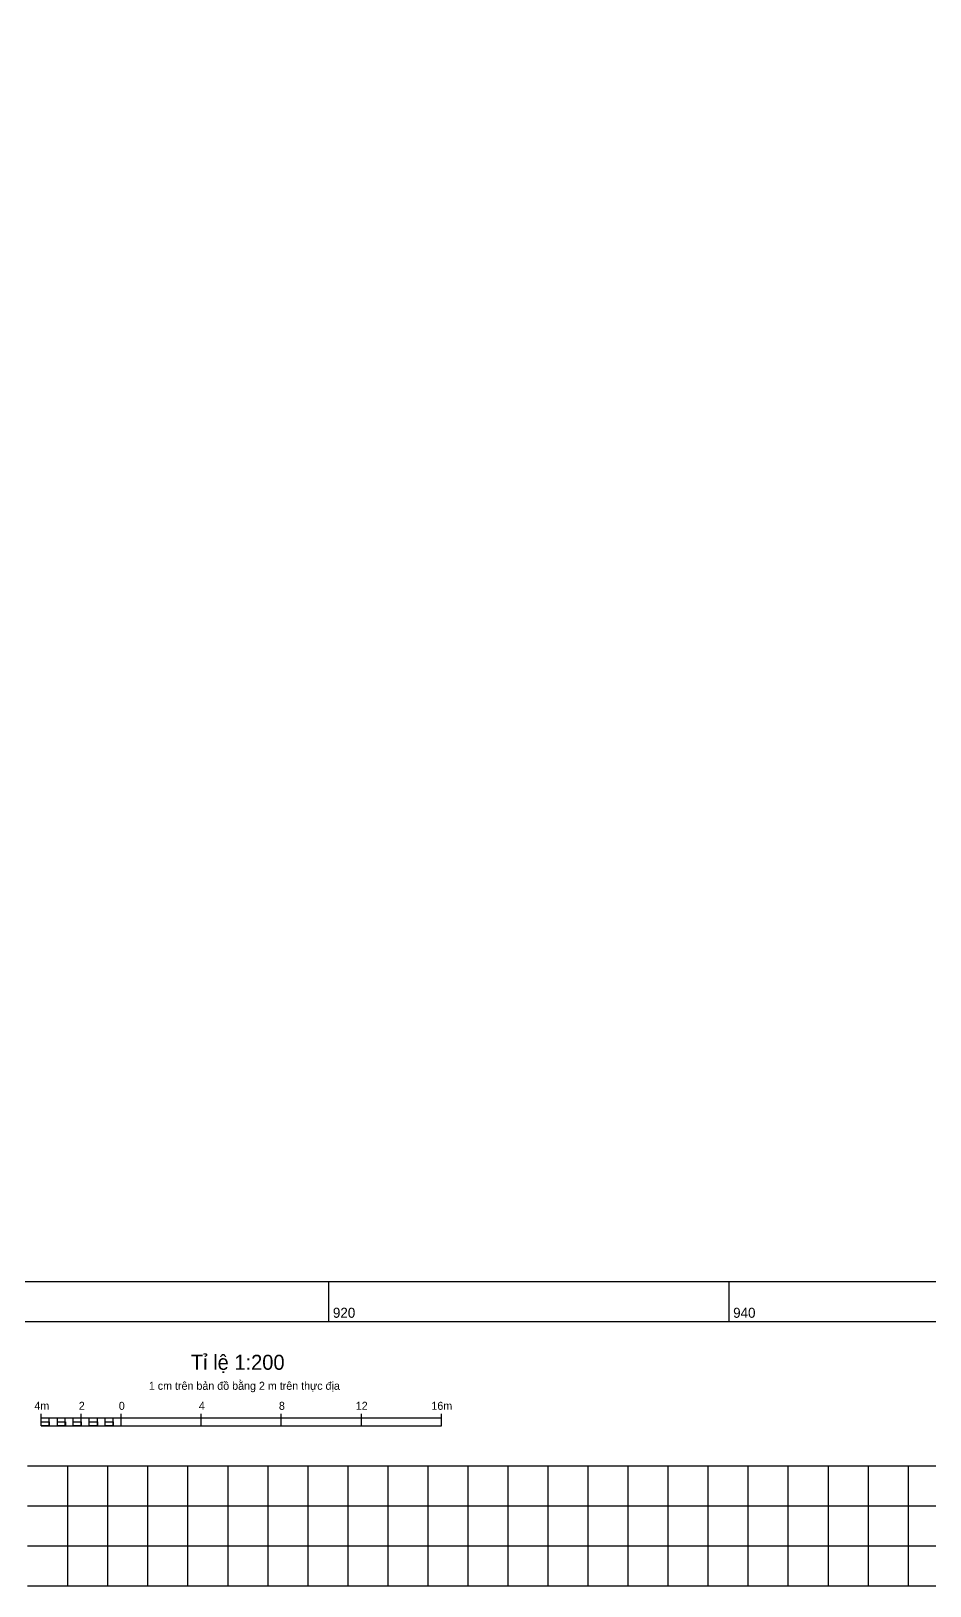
# Model space of a CAD drawing. Extents: x 547747 to 549324, y 1837450 to 1838029.
# Drawn here: x 548838.5 to 548883.4, y 1837450 to 1837527.7 of the extents above; entities that cross this region are included whole.
import ezdxf

# ---------------------------------------------------------------- set-up
doc = ezdxf.new("R2010")
doc.units = 0
doc.layers.add('Level 58', color=7, linetype='Continuous')

msp = doc.modelspace()

# ---------------------------------------------------------------- linework, layer by layer
at = {"layer": 'Level 58'}
for p, q in [((548853.38, 1837463.19), (548853.38, 1837465.19)), ((548853.38, 1837463.19), (548853.38, 1837465.19)), ((548853.38, 1837463.19), (548853.38, 1837465.19)), ((548853.38, 1837463.19), (548853.38, 1837465.19)), ((548853.38, 1837463.19), (548853.38, 1837465.19)), ((548873.38, 1837463.19), (548873.38, 1837465.19)), ((548873.38, 1837463.19), (548873.38, 1837465.19)), ((548873.38, 1837463.19), (548873.38, 1837465.19)), ((548873.38, 1837463.19), (548873.38, 1837465.19)), ((548873.38, 1837463.19), (548873.38, 1837465.19)), ((548839, 1837457.99), (548839, 1837458.59)), ((548839, 1837457.99), (548839, 1837458.59)), ((548839, 1837457.99), (548839, 1837458.59)), ((548839, 1837457.99), (548839, 1837458.59)), ((548839, 1837457.99), (548839, 1837458.59)), ((548839, 1837458.39), (548859, 1837458.39)), ((548839, 1837457.99), (548839, 1837458.39)), ((548839, 1837458.39), (548859, 1837458.39)), ((548839, 1837457.99), (548839, 1837458.39)), ((548839, 1837458.39), (548859, 1837458.39)), ((548839, 1837457.99), (548839, 1837458.39)), ((548839, 1837458.39), (548859, 1837458.39)), ((548839, 1837457.99), (548839, 1837458.39)), ((548839, 1837458.39), (548859, 1837458.39)), ((548839, 1837457.99), (548839, 1837458.39)), ((548839.4, 1837457.99), (548839.4, 1837458.39)), ((548839.4, 1837457.99), (548839.4, 1837458.39)), ((548839.4, 1837457.99), (548839.4, 1837458.39)), ((548839.4, 1837457.99), (548839.4, 1837458.39)), ((548839.4, 1837457.99), (548839.4, 1837458.39)), ((548839.81, 1837457.99), (548839.81, 1837458.39)), ((548839.81, 1837457.99), (548839.81, 1837458.39)), ((548839.81, 1837457.99), (548839.81, 1837458.39)), ((548839.81, 1837457.99), (548839.81, 1837458.39)), ((548839.81, 1837457.99), (548839.81, 1837458.39)), ((548840.2, 1837457.99), (548840.2, 1837458.39)), ((548840.2, 1837457.99), (548840.2, 1837458.39)), ((548840.2, 1837457.99), (548840.2, 1837458.39)), ((548840.2, 1837457.99), (548840.2, 1837458.39)), ((548840.2, 1837457.99), (548840.2, 1837458.39)), ((548840.6, 1837457.99), (548840.6, 1837458.39)), ((548840.6, 1837457.99), (548840.6, 1837458.39)), ((548840.6, 1837457.99), (548840.6, 1837458.39)), ((548840.6, 1837457.99), (548840.6, 1837458.39)), ((548840.6, 1837457.99), (548840.6, 1837458.39)), ((548841, 1837457.99), (548841, 1837458.59)), ((548841, 1837457.99), (548841, 1837458.59)), ((548841, 1837457.99), (548841, 1837458.59)), ((548841, 1837457.99), (548841, 1837458.59)), ((548841, 1837457.99), (548841, 1837458.59)), ((548841, 1837457.99), (548841, 1837458.39)), ((548841, 1837457.99), (548841, 1837458.39)), ((548841, 1837457.99), (548841, 1837458.39)), ((548841, 1837457.99), (548841, 1837458.39)), ((548841, 1837457.99), (548841, 1837458.39)), ((548841.4, 1837457.99), (548841.4, 1837458.39)), ((548841.4, 1837457.99), (548841.4, 1837458.39)), ((548841.4, 1837457.99), (548841.4, 1837458.39)), ((548841.4, 1837457.99), (548841.4, 1837458.39)), ((548841.4, 1837457.99), (548841.4, 1837458.39)), ((548841.81, 1837457.99), (548841.81, 1837458.39)), ((548841.81, 1837457.99), (548841.81, 1837458.39)), ((548841.81, 1837457.99), (548841.81, 1837458.39)), ((548841.81, 1837457.99), (548841.81, 1837458.39)), ((548841.81, 1837457.99), (548841.81, 1837458.39)), ((548842.2, 1837457.99), (548842.2, 1837458.39)), ((548842.2, 1837457.99), (548842.2, 1837458.39)), ((548842.2, 1837457.99), (548842.2, 1837458.39)), ((548842.2, 1837457.99), (548842.2, 1837458.39)), ((548842.2, 1837457.99), (548842.2, 1837458.39)), ((548842.6, 1837457.99), (548842.6, 1837458.39)), ((548842.6, 1837457.99), (548842.6, 1837458.39)), ((548842.6, 1837457.99), (548842.6, 1837458.39)), ((548842.6, 1837457.99), (548842.6, 1837458.39)), ((548842.6, 1837457.99), (548842.6, 1837458.39)), ((548843, 1837457.99), (548843, 1837458.59)), ((548843, 1837457.99), (548843, 1837458.59)), ((548843, 1837457.99), (548843, 1837458.59)), ((548843, 1837457.99), (548843, 1837458.59)), ((548843, 1837457.99), (548843, 1837458.59)), ((548847, 1837457.99), (548847, 1837458.59)), ((548847, 1837457.99), (548847, 1837458.59)), ((548847, 1837457.99), (548847, 1837458.59)), ((548847, 1837457.99), (548847, 1837458.59)), ((548847, 1837457.99), (548847, 1837458.59)), ((548851, 1837457.99), (548851, 1837458.59)), ((548851, 1837457.99), (548851, 1837458.59)), ((548851, 1837457.99), (548851, 1837458.59)), ((548851, 1837457.99), (548851, 1837458.59)), ((548851, 1837457.99), (548851, 1837458.59)), ((548855, 1837457.99), (548855, 1837458.59)), ((548855, 1837457.99), (548855, 1837458.59)), ((548855, 1837457.99), (548855, 1837458.59)), ((548855, 1837457.99), (548855, 1837458.59)), ((548855, 1837457.99), (548855, 1837458.59)), ((548859, 1837457.99), (548859, 1837458.59)), ((548859, 1837457.99), (548859, 1837458.59)), ((548859, 1837457.99), (548859, 1837458.59)), ((548859, 1837457.99), (548859, 1837458.59)), ((548859, 1837457.99), (548859, 1837458.59)), ((548839, 1837457.99), (548859, 1837457.99)), ((548839, 1837457.99), (548859, 1837457.99)), ((548839, 1837457.99), (548859, 1837457.99)), ((548839, 1837457.99), (548859, 1837457.99)), ((548839, 1837457.99), (548859, 1837457.99)), ((548838.32, 1837455.99), (548840.32, 1837455.99)), ((548838.32, 1837455.99), (548840.32, 1837455.99)), ((548838.32, 1837455.99), (548840.32, 1837455.99)), ((548838.32, 1837455.99), (548840.32, 1837455.99)), ((548838.32, 1837455.99), (548840.32, 1837455.99)), ((548840.32, 1837455.99), (548842.32, 1837455.99)), ((548840.32, 1837455.99), (548840.32, 1837449.99)), ((548840.32, 1837455.99), (548842.32, 1837455.99)), ((548840.32, 1837455.99), (548840.32, 1837449.99)), ((548840.32, 1837455.99), (548842.32, 1837455.99)), ((548840.32, 1837455.99), (548840.32, 1837449.99)), ((548840.32, 1837455.99), (548842.32, 1837455.99)), ((548840.32, 1837455.99), (548840.32, 1837449.99)), ((548840.32, 1837455.99), (548842.32, 1837455.99)), ((548840.32, 1837455.99), (548840.32, 1837449.99)), ((548842.32, 1837455.99), (548844.32, 1837455.99)), ((548842.32, 1837455.99), (548842.32, 1837449.99)), ((548842.32, 1837455.99), (548844.32, 1837455.99)), ((548842.32, 1837455.99), (548842.32, 1837449.99)), ((548842.32, 1837455.99), (548844.32, 1837455.99)), ((548842.32, 1837455.99), (548842.32, 1837449.99)), ((548842.32, 1837455.99), (548844.32, 1837455.99)), ((548842.32, 1837455.99), (548842.32, 1837449.99)), ((548842.32, 1837455.99), (548844.32, 1837455.99)), ((548842.32, 1837455.99), (548842.32, 1837449.99)), ((548844.32, 1837455.99), (548846.32, 1837455.99)), ((548844.32, 1837455.99), (548844.32, 1837449.99)), ((548844.32, 1837455.99), (548846.32, 1837455.99)), ((548844.32, 1837455.99), (548844.32, 1837449.99)), ((548844.32, 1837455.99), (548846.32, 1837455.99)), ((548844.32, 1837455.99), (548844.32, 1837449.99)), ((548844.32, 1837455.99), (548846.32, 1837455.99)), ((548844.32, 1837455.99), (548844.32, 1837449.99)), ((548844.32, 1837455.99), (548846.32, 1837455.99)), ((548844.32, 1837455.99), (548844.32, 1837449.99)), ((548846.32, 1837455.99), (548848.32, 1837455.99)), ((548846.32, 1837455.99), (548846.32, 1837449.99)), ((548846.32, 1837455.99), (548848.32, 1837455.99)), ((548846.32, 1837455.99), (548846.32, 1837449.99)), ((548846.32, 1837455.99), (548848.32, 1837455.99)), ((548846.32, 1837455.99), (548846.32, 1837449.99)), ((548846.32, 1837455.99), (548848.32, 1837455.99)), ((548846.32, 1837455.99), (548846.32, 1837449.99)), ((548846.32, 1837455.99), (548848.32, 1837455.99)), ((548846.32, 1837455.99), (548846.32, 1837449.99)), ((548848.32, 1837455.99), (548850.32, 1837455.99)), ((548848.32, 1837455.99), (548848.32, 1837449.99)), ((548848.32, 1837455.99), (548850.32, 1837455.99)), ((548848.32, 1837455.99), (548848.32, 1837449.99)), ((548848.32, 1837455.99), (548850.32, 1837455.99)), ((548848.32, 1837455.99), (548848.32, 1837449.99)), ((548848.32, 1837455.99), (548850.32, 1837455.99)), ((548848.32, 1837455.99), (548848.32, 1837449.99)), ((548848.32, 1837455.99), (548850.32, 1837455.99)), ((548848.32, 1837455.99), (548848.32, 1837449.99)), ((548850.32, 1837455.99), (548852.32, 1837455.99)), ((548850.32, 1837455.99), (548850.32, 1837449.99)), ((548850.32, 1837455.99), (548852.32, 1837455.99)), ((548850.32, 1837455.99), (548850.32, 1837449.99)), ((548850.32, 1837455.99), (548852.32, 1837455.99)), ((548850.32, 1837455.99), (548850.32, 1837449.99)), ((548850.32, 1837455.99), (548852.32, 1837455.99)), ((548850.32, 1837455.99), (548850.32, 1837449.99)), ((548850.32, 1837455.99), (548852.32, 1837455.99)), ((548850.32, 1837455.99), (548850.32, 1837449.99)), ((548852.32, 1837455.99), (548854.32, 1837455.99)), ((548852.32, 1837455.99), (548852.32, 1837449.99)), ((548852.32, 1837455.99), (548854.32, 1837455.99)), ((548852.32, 1837455.99), (548852.32, 1837449.99)), ((548852.32, 1837455.99), (548854.32, 1837455.99)), ((548852.32, 1837455.99), (548852.32, 1837449.99)), ((548852.32, 1837455.99), (548854.32, 1837455.99)), ((548852.32, 1837455.99), (548852.32, 1837449.99)), ((548852.32, 1837455.99), (548854.32, 1837455.99)), ((548852.32, 1837455.99), (548852.32, 1837449.99)), ((548854.32, 1837455.99), (548856.32, 1837455.99)), ((548854.32, 1837455.99), (548854.32, 1837449.99)), ((548854.32, 1837455.99), (548856.32, 1837455.99)), ((548854.32, 1837455.99), (548854.32, 1837449.99)), ((548854.32, 1837455.99), (548856.32, 1837455.99)), ((548854.32, 1837455.99), (548854.32, 1837449.99)), ((548854.32, 1837455.99), (548856.32, 1837455.99)), ((548854.32, 1837455.99), (548854.32, 1837449.99)), ((548854.32, 1837455.99), (548856.32, 1837455.99)), ((548854.32, 1837455.99), (548854.32, 1837449.99)), ((548856.32, 1837455.99), (548858.32, 1837455.99)), ((548856.32, 1837455.99), (548856.32, 1837449.99)), ((548856.32, 1837455.99), (548858.32, 1837455.99)), ((548856.32, 1837455.99), (548856.32, 1837449.99)), ((548856.32, 1837455.99), (548858.32, 1837455.99)), ((548856.32, 1837455.99), (548856.32, 1837449.99)), ((548856.32, 1837455.99), (548858.32, 1837455.99)), ((548856.32, 1837455.99), (548856.32, 1837449.99)), ((548856.32, 1837455.99), (548858.32, 1837455.99)), ((548856.32, 1837455.99), (548856.32, 1837449.99)), ((548858.32, 1837455.99), (548860.32, 1837455.99)), ((548858.32, 1837455.99), (548858.32, 1837449.99)), ((548858.32, 1837455.99), (548860.32, 1837455.99)), ((548858.32, 1837455.99), (548858.32, 1837449.99)), ((548858.32, 1837455.99), (548860.32, 1837455.99)), ((548858.32, 1837455.99), (548858.32, 1837449.99)), ((548858.32, 1837455.99), (548860.32, 1837455.99)), ((548858.32, 1837455.99), (548858.32, 1837449.99)), ((548858.32, 1837455.99), (548860.32, 1837455.99)), ((548858.32, 1837455.99), (548858.32, 1837449.99)), ((548860.32, 1837455.99), (548862.32, 1837455.99)), ((548860.32, 1837455.99), (548860.32, 1837449.99)), ((548860.32, 1837455.99), (548862.32, 1837455.99)), ((548860.32, 1837455.99), (548860.32, 1837449.99)), ((548860.32, 1837455.99), (548862.32, 1837455.99)), ((548860.32, 1837455.99), (548860.32, 1837449.99)), ((548860.32, 1837455.99), (548862.32, 1837455.99)), ((548860.32, 1837455.99), (548860.32, 1837449.99)), ((548860.32, 1837455.99), (548862.32, 1837455.99)), ((548860.32, 1837455.99), (548860.32, 1837449.99)), ((548862.32, 1837455.99), (548864.32, 1837455.99)), ((548862.32, 1837455.99), (548862.32, 1837449.99)), ((548862.32, 1837455.99), (548864.32, 1837455.99)), ((548862.32, 1837455.99), (548862.32, 1837449.99)), ((548862.32, 1837455.99), (548864.32, 1837455.99)), ((548862.32, 1837455.99), (548862.32, 1837449.99)), ((548862.32, 1837455.99), (548864.32, 1837455.99)), ((548862.32, 1837455.99), (548862.32, 1837449.99)), ((548862.32, 1837455.99), (548864.32, 1837455.99)), ((548862.32, 1837455.99), (548862.32, 1837449.99)), ((548864.32, 1837455.99), (548866.32, 1837455.99)), ((548864.32, 1837455.99), (548864.32, 1837449.99)), ((548864.32, 1837455.99), (548866.32, 1837455.99)), ((548864.32, 1837455.99), (548864.32, 1837449.99)), ((548864.32, 1837455.99), (548866.32, 1837455.99)), ((548864.32, 1837455.99), (548864.32, 1837449.99)), ((548864.32, 1837455.99), (548866.32, 1837455.99)), ((548864.32, 1837455.99), (548864.32, 1837449.99)), ((548864.32, 1837455.99), (548866.32, 1837455.99)), ((548864.32, 1837455.99), (548864.32, 1837449.99)), ((548866.32, 1837455.99), (548868.32, 1837455.99)), ((548866.32, 1837455.99), (548866.32, 1837449.99)), ((548866.32, 1837455.99), (548868.32, 1837455.99)), ((548866.32, 1837455.99), (548866.32, 1837449.99)), ((548866.32, 1837455.99), (548868.32, 1837455.99)), ((548866.32, 1837455.99), (548866.32, 1837449.99)), ((548866.32, 1837455.99), (548868.32, 1837455.99)), ((548866.32, 1837455.99), (548866.32, 1837449.99)), ((548866.32, 1837455.99), (548868.32, 1837455.99)), ((548866.32, 1837455.99), (548866.32, 1837449.99)), ((548868.32, 1837455.99), (548870.32, 1837455.99)), ((548868.32, 1837455.99), (548868.32, 1837449.99)), ((548868.32, 1837455.99), (548870.32, 1837455.99)), ((548868.32, 1837455.99), (548868.32, 1837449.99)), ((548868.32, 1837455.99), (548870.32, 1837455.99)), ((548868.32, 1837455.99), (548868.32, 1837449.99)), ((548868.32, 1837455.99), (548870.32, 1837455.99)), ((548868.32, 1837455.99), (548868.32, 1837449.99)), ((548868.32, 1837455.99), (548870.32, 1837455.99)), ((548868.32, 1837455.99), (548868.32, 1837449.99)), ((548870.32, 1837455.99), (548872.32, 1837455.99)), ((548870.32, 1837455.99), (548870.32, 1837449.99)), ((548870.32, 1837455.99), (548872.32, 1837455.99)), ((548870.32, 1837455.99), (548870.32, 1837449.99)), ((548870.32, 1837455.99), (548872.32, 1837455.99)), ((548870.32, 1837455.99), (548870.32, 1837449.99)), ((548870.32, 1837455.99), (548872.32, 1837455.99)), ((548870.32, 1837455.99), (548870.32, 1837449.99)), ((548870.32, 1837455.99), (548872.32, 1837455.99)), ((548870.32, 1837455.99), (548870.32, 1837449.99)), ((548872.32, 1837455.99), (548874.32, 1837455.99)), ((548872.32, 1837455.99), (548872.32, 1837449.99)), ((548872.32, 1837455.99), (548874.32, 1837455.99)), ((548872.32, 1837455.99), (548872.32, 1837449.99)), ((548872.32, 1837455.99), (548874.32, 1837455.99)), ((548872.32, 1837455.99), (548872.32, 1837449.99)), ((548872.32, 1837455.99), (548874.32, 1837455.99)), ((548872.32, 1837455.99), (548872.32, 1837449.99)), ((548872.32, 1837455.99), (548874.32, 1837455.99)), ((548872.32, 1837455.99), (548872.32, 1837449.99)), ((548874.32, 1837455.99), (548876.32, 1837455.99)), ((548874.32, 1837455.99), (548874.32, 1837449.99)), ((548874.32, 1837455.99), (548876.32, 1837455.99)), ((548874.32, 1837455.99), (548874.32, 1837449.99)), ((548874.32, 1837455.99), (548876.32, 1837455.99)), ((548874.32, 1837455.99), (548874.32, 1837449.99)), ((548874.32, 1837455.99), (548876.32, 1837455.99)), ((548874.32, 1837455.99), (548874.32, 1837449.99)), ((548874.32, 1837455.99), (548876.32, 1837455.99)), ((548874.32, 1837455.99), (548874.32, 1837449.99)), ((548876.32, 1837455.99), (548878.32, 1837455.99)), ((548876.32, 1837455.99), (548876.32, 1837449.99)), ((548876.32, 1837455.99), (548878.32, 1837455.99)), ((548876.32, 1837455.99), (548876.32, 1837449.99)), ((548876.32, 1837455.99), (548878.32, 1837455.99)), ((548876.32, 1837455.99), (548876.32, 1837449.99)), ((548876.32, 1837455.99), (548878.32, 1837455.99)), ((548876.32, 1837455.99), (548876.32, 1837449.99)), ((548876.32, 1837455.99), (548878.32, 1837455.99)), ((548876.32, 1837455.99), (548876.32, 1837449.99)), ((548878.32, 1837455.99), (548880.32, 1837455.99)), ((548878.32, 1837455.99), (548878.32, 1837449.99)), ((548878.32, 1837455.99), (548880.32, 1837455.99)), ((548878.32, 1837455.99), (548878.32, 1837449.99)), ((548878.32, 1837455.99), (548880.32, 1837455.99)), ((548878.32, 1837455.99), (548878.32, 1837449.99)), ((548878.32, 1837455.99), (548880.32, 1837455.99)), ((548878.32, 1837455.99), (548878.32, 1837449.99)), ((548878.32, 1837455.99), (548880.32, 1837455.99)), ((548878.32, 1837455.99), (548878.32, 1837449.99)), ((548880.32, 1837455.99), (548882.32, 1837455.99)), ((548880.32, 1837455.99), (548880.32, 1837449.99)), ((548880.32, 1837455.99), (548882.32, 1837455.99)), ((548880.32, 1837455.99), (548880.32, 1837449.99)), ((548880.32, 1837455.99), (548882.32, 1837455.99)), ((548880.32, 1837455.99), (548880.32, 1837449.99)), ((548880.32, 1837455.99), (548882.32, 1837455.99)), ((548880.32, 1837455.99), (548880.32, 1837449.99)), ((548880.32, 1837455.99), (548882.32, 1837455.99)), ((548880.32, 1837455.99), (548880.32, 1837449.99)), ((548882.32, 1837455.99), (548884.32, 1837455.99)), ((548882.32, 1837455.99), (548882.32, 1837449.99)), ((548882.32, 1837455.99), (548884.32, 1837455.99)), ((548882.32, 1837455.99), (548882.32, 1837449.99)), ((548882.32, 1837455.99), (548884.32, 1837455.99)), ((548882.32, 1837455.99), (548882.32, 1837449.99)), ((548882.32, 1837455.99), (548884.32, 1837455.99)), ((548882.32, 1837455.99), (548882.32, 1837449.99)), ((548882.32, 1837455.99), (548884.32, 1837455.99)), ((548882.32, 1837455.99), (548882.32, 1837449.99)), ((548838.32, 1837453.99), (548840.32, 1837453.99)), ((548838.32, 1837453.99), (548840.32, 1837453.99)), ((548838.32, 1837453.99), (548840.32, 1837453.99)), ((548838.32, 1837453.99), (548840.32, 1837453.99)), ((548838.32, 1837453.99), (548840.32, 1837453.99)), ((548840.32, 1837453.99), (548842.32, 1837453.99)), ((548840.32, 1837453.99), (548842.32, 1837453.99)), ((548840.32, 1837453.99), (548842.32, 1837453.99)), ((548840.32, 1837453.99), (548842.32, 1837453.99)), ((548840.32, 1837453.99), (548842.32, 1837453.99)), ((548842.32, 1837453.99), (548844.32, 1837453.99)), ((548842.32, 1837453.99), (548844.32, 1837453.99)), ((548842.32, 1837453.99), (548844.32, 1837453.99)), ((548842.32, 1837453.99), (548844.32, 1837453.99)), ((548842.32, 1837453.99), (548844.32, 1837453.99)), ((548844.32, 1837453.99), (548846.32, 1837453.99)), ((548844.32, 1837453.99), (548846.32, 1837453.99)), ((548844.32, 1837453.99), (548846.32, 1837453.99)), ((548844.32, 1837453.99), (548846.32, 1837453.99)), ((548844.32, 1837453.99), (548846.32, 1837453.99)), ((548846.32, 1837453.99), (548848.32, 1837453.99)), ((548846.32, 1837453.99), (548848.32, 1837453.99)), ((548846.32, 1837453.99), (548848.32, 1837453.99)), ((548846.32, 1837453.99), (548848.32, 1837453.99)), ((548846.32, 1837453.99), (548848.32, 1837453.99)), ((548848.32, 1837453.99), (548850.32, 1837453.99)), ((548848.32, 1837453.99), (548850.32, 1837453.99)), ((548848.32, 1837453.99), (548850.32, 1837453.99)), ((548848.32, 1837453.99), (548850.32, 1837453.99)), ((548848.32, 1837453.99), (548850.32, 1837453.99)), ((548850.32, 1837453.99), (548852.32, 1837453.99)), ((548850.32, 1837453.99), (548852.32, 1837453.99)), ((548850.32, 1837453.99), (548852.32, 1837453.99)), ((548850.32, 1837453.99), (548852.32, 1837453.99)), ((548850.32, 1837453.99), (548852.32, 1837453.99)), ((548852.32, 1837453.99), (548854.32, 1837453.99)), ((548852.32, 1837453.99), (548854.32, 1837453.99)), ((548852.32, 1837453.99), (548854.32, 1837453.99)), ((548852.32, 1837453.99), (548854.32, 1837453.99)), ((548852.32, 1837453.99), (548854.32, 1837453.99)), ((548854.32, 1837453.99), (548856.32, 1837453.99)), ((548854.32, 1837453.99), (548856.32, 1837453.99)), ((548854.32, 1837453.99), (548856.32, 1837453.99)), ((548854.32, 1837453.99), (548856.32, 1837453.99)), ((548854.32, 1837453.99), (548856.32, 1837453.99)), ((548856.32, 1837453.99), (548858.32, 1837453.99)), ((548856.32, 1837453.99), (548858.32, 1837453.99)), ((548856.32, 1837453.99), (548858.32, 1837453.99)), ((548856.32, 1837453.99), (548858.32, 1837453.99)), ((548856.32, 1837453.99), (548858.32, 1837453.99)), ((548858.32, 1837453.99), (548860.32, 1837453.99)), ((548858.32, 1837453.99), (548860.32, 1837453.99)), ((548858.32, 1837453.99), (548860.32, 1837453.99)), ((548858.32, 1837453.99), (548860.32, 1837453.99)), ((548858.32, 1837453.99), (548860.32, 1837453.99)), ((548860.32, 1837453.99), (548862.32, 1837453.99)), ((548860.32, 1837453.99), (548862.32, 1837453.99)), ((548860.32, 1837453.99), (548862.32, 1837453.99)), ((548860.32, 1837453.99), (548862.32, 1837453.99)), ((548860.32, 1837453.99), (548862.32, 1837453.99)), ((548862.32, 1837453.99), (548864.32, 1837453.99)), ((548862.32, 1837453.99), (548864.32, 1837453.99)), ((548862.32, 1837453.99), (548864.32, 1837453.99)), ((548862.32, 1837453.99), (548864.32, 1837453.99)), ((548862.32, 1837453.99), (548864.32, 1837453.99)), ((548864.32, 1837453.99), (548866.32, 1837453.99)), ((548864.32, 1837453.99), (548866.32, 1837453.99)), ((548864.32, 1837453.99), (548866.32, 1837453.99)), ((548864.32, 1837453.99), (548866.32, 1837453.99)), ((548864.32, 1837453.99), (548866.32, 1837453.99)), ((548866.32, 1837453.99), (548868.32, 1837453.99)), ((548866.32, 1837453.99), (548868.32, 1837453.99)), ((548866.32, 1837453.99), (548868.32, 1837453.99)), ((548866.32, 1837453.99), (548868.32, 1837453.99)), ((548866.32, 1837453.99), (548868.32, 1837453.99)), ((548868.32, 1837453.99), (548870.32, 1837453.99)), ((548868.32, 1837453.99), (548870.32, 1837453.99)), ((548868.32, 1837453.99), (548870.32, 1837453.99)), ((548868.32, 1837453.99), (548870.32, 1837453.99)), ((548868.32, 1837453.99), (548870.32, 1837453.99)), ((548870.32, 1837453.99), (548872.32, 1837453.99)), ((548870.32, 1837453.99), (548872.32, 1837453.99)), ((548870.32, 1837453.99), (548872.32, 1837453.99)), ((548870.32, 1837453.99), (548872.32, 1837453.99)), ((548870.32, 1837453.99), (548872.32, 1837453.99)), ((548872.32, 1837453.99), (548874.32, 1837453.99)), ((548872.32, 1837453.99), (548874.32, 1837453.99)), ((548872.32, 1837453.99), (548874.32, 1837453.99)), ((548872.32, 1837453.99), (548874.32, 1837453.99)), ((548872.32, 1837453.99), (548874.32, 1837453.99)), ((548874.32, 1837453.99), (548876.32, 1837453.99)), ((548874.32, 1837453.99), (548876.32, 1837453.99)), ((548874.32, 1837453.99), (548876.32, 1837453.99)), ((548874.32, 1837453.99), (548876.32, 1837453.99)), ((548874.32, 1837453.99), (548876.32, 1837453.99)), ((548876.32, 1837453.99), (548878.32, 1837453.99)), ((548876.32, 1837453.99), (548878.32, 1837453.99)), ((548876.32, 1837453.99), (548878.32, 1837453.99)), ((548876.32, 1837453.99), (548878.32, 1837453.99)), ((548876.32, 1837453.99), (548878.32, 1837453.99)), ((548878.32, 1837453.99), (548880.32, 1837453.99)), ((548878.32, 1837453.99), (548880.32, 1837453.99)), ((548878.32, 1837453.99), (548880.32, 1837453.99)), ((548878.32, 1837453.99), (548880.32, 1837453.99)), ((548878.32, 1837453.99), (548880.32, 1837453.99)), ((548880.32, 1837453.99), (548882.32, 1837453.99)), ((548880.32, 1837453.99), (548882.32, 1837453.99)), ((548880.32, 1837453.99), (548882.32, 1837453.99)), ((548880.32, 1837453.99), (548882.32, 1837453.99)), ((548880.32, 1837453.99), (548882.32, 1837453.99)), ((548882.32, 1837453.99), (548884.32, 1837453.99)), ((548882.32, 1837453.99), (548884.32, 1837453.99)), ((548882.32, 1837453.99), (548884.32, 1837453.99)), ((548882.32, 1837453.99), (548884.32, 1837453.99)), ((548882.32, 1837453.99), (548884.32, 1837453.99)), ((548838.32, 1837451.99), (548840.32, 1837451.99)), ((548838.32, 1837451.99), (548840.32, 1837451.99)), ((548838.32, 1837451.99), (548840.32, 1837451.99)), ((548838.32, 1837451.99), (548840.32, 1837451.99)), ((548838.32, 1837451.99), (548840.32, 1837451.99)), ((548840.32, 1837451.99), (548842.32, 1837451.99)), ((548840.32, 1837451.99), (548842.32, 1837451.99)), ((548840.32, 1837451.99), (548842.32, 1837451.99)), ((548840.32, 1837451.99), (548842.32, 1837451.99)), ((548840.32, 1837451.99), (548842.32, 1837451.99)), ((548842.32, 1837451.99), (548844.32, 1837451.99)), ((548842.32, 1837451.99), (548844.32, 1837451.99)), ((548842.32, 1837451.99), (548844.32, 1837451.99)), ((548842.32, 1837451.99), (548844.32, 1837451.99)), ((548842.32, 1837451.99), (548844.32, 1837451.99)), ((548844.32, 1837451.99), (548846.32, 1837451.99)), ((548844.32, 1837451.99), (548846.32, 1837451.99)), ((548844.32, 1837451.99), (548846.32, 1837451.99)), ((548844.32, 1837451.99), (548846.32, 1837451.99)), ((548844.32, 1837451.99), (548846.32, 1837451.99)), ((548846.32, 1837451.99), (548848.32, 1837451.99)), ((548846.32, 1837451.99), (548848.32, 1837451.99)), ((548846.32, 1837451.99), (548848.32, 1837451.99)), ((548846.32, 1837451.99), (548848.32, 1837451.99)), ((548846.32, 1837451.99), (548848.32, 1837451.99)), ((548848.32, 1837451.99), (548850.32, 1837451.99)), ((548848.32, 1837451.99), (548850.32, 1837451.99)), ((548848.32, 1837451.99), (548850.32, 1837451.99)), ((548848.32, 1837451.99), (548850.32, 1837451.99)), ((548848.32, 1837451.99), (548850.32, 1837451.99)), ((548850.32, 1837451.99), (548852.32, 1837451.99)), ((548850.32, 1837451.99), (548852.32, 1837451.99)), ((548850.32, 1837451.99), (548852.32, 1837451.99)), ((548850.32, 1837451.99), (548852.32, 1837451.99)), ((548850.32, 1837451.99), (548852.32, 1837451.99)), ((548852.32, 1837451.99), (548854.32, 1837451.99)), ((548852.32, 1837451.99), (548854.32, 1837451.99)), ((548852.32, 1837451.99), (548854.32, 1837451.99)), ((548852.32, 1837451.99), (548854.32, 1837451.99)), ((548852.32, 1837451.99), (548854.32, 1837451.99)), ((548854.32, 1837451.99), (548856.32, 1837451.99)), ((548854.32, 1837451.99), (548856.32, 1837451.99)), ((548854.32, 1837451.99), (548856.32, 1837451.99)), ((548854.32, 1837451.99), (548856.32, 1837451.99)), ((548854.32, 1837451.99), (548856.32, 1837451.99)), ((548856.32, 1837451.99), (548858.32, 1837451.99)), ((548856.32, 1837451.99), (548858.32, 1837451.99)), ((548856.32, 1837451.99), (548858.32, 1837451.99)), ((548856.32, 1837451.99), (548858.32, 1837451.99)), ((548856.32, 1837451.99), (548858.32, 1837451.99)), ((548858.32, 1837451.99), (548860.32, 1837451.99)), ((548858.32, 1837451.99), (548860.32, 1837451.99)), ((548858.32, 1837451.99), (548860.32, 1837451.99)), ((548858.32, 1837451.99), (548860.32, 1837451.99)), ((548858.32, 1837451.99), (548860.32, 1837451.99)), ((548860.32, 1837451.99), (548862.32, 1837451.99)), ((548860.32, 1837451.99), (548862.32, 1837451.99)), ((548860.32, 1837451.99), (548862.32, 1837451.99)), ((548860.32, 1837451.99), (548862.32, 1837451.99)), ((548860.32, 1837451.99), (548862.32, 1837451.99)), ((548862.32, 1837451.99), (548864.32, 1837451.99)), ((548862.32, 1837451.99), (548864.32, 1837451.99)), ((548862.32, 1837451.99), (548864.32, 1837451.99)), ((548862.32, 1837451.99), (548864.32, 1837451.99)), ((548862.32, 1837451.99), (548864.32, 1837451.99)), ((548864.32, 1837451.99), (548866.32, 1837451.99)), ((548864.32, 1837451.99), (548866.32, 1837451.99)), ((548864.32, 1837451.99), (548866.32, 1837451.99)), ((548864.32, 1837451.99), (548866.32, 1837451.99)), ((548864.32, 1837451.99), (548866.32, 1837451.99)), ((548866.32, 1837451.99), (548868.32, 1837451.99)), ((548866.32, 1837451.99), (548868.32, 1837451.99)), ((548866.32, 1837451.99), (548868.32, 1837451.99)), ((548866.32, 1837451.99), (548868.32, 1837451.99)), ((548866.32, 1837451.99), (548868.32, 1837451.99)), ((548868.32, 1837451.99), (548870.32, 1837451.99)), ((548868.32, 1837451.99), (548870.32, 1837451.99)), ((548868.32, 1837451.99), (548870.32, 1837451.99)), ((548868.32, 1837451.99), (548870.32, 1837451.99)), ((548868.32, 1837451.99), (548870.32, 1837451.99)), ((548870.32, 1837451.99), (548872.32, 1837451.99)), ((548870.32, 1837451.99), (548872.32, 1837451.99)), ((548870.32, 1837451.99), (548872.32, 1837451.99)), ((548870.32, 1837451.99), (548872.32, 1837451.99)), ((548870.32, 1837451.99), (548872.32, 1837451.99)), ((548872.32, 1837451.99), (548874.32, 1837451.99)), ((548872.32, 1837451.99), (548874.32, 1837451.99)), ((548872.32, 1837451.99), (548874.32, 1837451.99)), ((548872.32, 1837451.99), (548874.32, 1837451.99)), ((548872.32, 1837451.99), (548874.32, 1837451.99)), ((548874.32, 1837451.99), (548876.32, 1837451.99)), ((548874.32, 1837451.99), (548876.32, 1837451.99)), ((548874.32, 1837451.99), (548876.32, 1837451.99)), ((548874.32, 1837451.99), (548876.32, 1837451.99)), ((548874.32, 1837451.99), (548876.32, 1837451.99)), ((548876.32, 1837451.99), (548878.32, 1837451.99)), ((548876.32, 1837451.99), (548878.32, 1837451.99)), ((548876.32, 1837451.99), (548878.32, 1837451.99)), ((548876.32, 1837451.99), (548878.32, 1837451.99)), ((548876.32, 1837451.99), (548878.32, 1837451.99)), ((548878.32, 1837451.99), (548880.32, 1837451.99)), ((548878.32, 1837451.99), (548880.32, 1837451.99)), ((548878.32, 1837451.99), (548880.32, 1837451.99)), ((548878.32, 1837451.99), (548880.32, 1837451.99)), ((548878.32, 1837451.99), (548880.32, 1837451.99)), ((548880.32, 1837451.99), (548882.32, 1837451.99)), ((548880.32, 1837451.99), (548882.32, 1837451.99)), ((548880.32, 1837451.99), (548882.32, 1837451.99)), ((548880.32, 1837451.99), (548882.32, 1837451.99)), ((548880.32, 1837451.99), (548882.32, 1837451.99)), ((548882.32, 1837451.99), (548884.32, 1837451.99)), ((548882.32, 1837451.99), (548884.32, 1837451.99)), ((548882.32, 1837451.99), (548884.32, 1837451.99)), ((548882.32, 1837451.99), (548884.32, 1837451.99)), ((548882.32, 1837451.99), (548884.32, 1837451.99)), ((548838.32, 1837449.99), (548840.32, 1837449.99)), ((548838.32, 1837449.99), (548840.32, 1837449.99)), ((548838.32, 1837449.99), (548840.32, 1837449.99)), ((548838.32, 1837449.99), (548840.32, 1837449.99)), ((548838.32, 1837449.99), (548840.32, 1837449.99)), ((548840.32, 1837449.99), (548842.32, 1837449.99)), ((548840.32, 1837449.99), (548842.32, 1837449.99)), ((548840.32, 1837449.99), (548842.32, 1837449.99)), ((548840.32, 1837449.99), (548842.32, 1837449.99)), ((548840.32, 1837449.99), (548842.32, 1837449.99)), ((548842.32, 1837449.99), (548844.32, 1837449.99)), ((548842.32, 1837449.99), (548844.32, 1837449.99)), ((548842.32, 1837449.99), (548844.32, 1837449.99)), ((548842.32, 1837449.99), (548844.32, 1837449.99)), ((548842.32, 1837449.99), (548844.32, 1837449.99)), ((548844.32, 1837449.99), (548846.32, 1837449.99)), ((548844.32, 1837449.99), (548846.32, 1837449.99)), ((548844.32, 1837449.99), (548846.32, 1837449.99)), ((548844.32, 1837449.99), (548846.32, 1837449.99)), ((548844.32, 1837449.99), (548846.32, 1837449.99)), ((548846.32, 1837449.99), (548848.32, 1837449.99)), ((548846.32, 1837449.99), (548848.32, 1837449.99)), ((548846.32, 1837449.99), (548848.32, 1837449.99)), ((548846.32, 1837449.99), (548848.32, 1837449.99)), ((548846.32, 1837449.99), (548848.32, 1837449.99)), ((548848.32, 1837449.99), (548850.32, 1837449.99)), ((548848.32, 1837449.99), (548850.32, 1837449.99)), ((548848.32, 1837449.99), (548850.32, 1837449.99)), ((548848.32, 1837449.99), (548850.32, 1837449.99)), ((548848.32, 1837449.99), (548850.32, 1837449.99)), ((548850.32, 1837449.99), (548852.32, 1837449.99)), ((548850.32, 1837449.99), (548852.32, 1837449.99)), ((548850.32, 1837449.99), (548852.32, 1837449.99)), ((548850.32, 1837449.99), (548852.32, 1837449.99)), ((548850.32, 1837449.99), (548852.32, 1837449.99)), ((548852.32, 1837449.99), (548854.32, 1837449.99)), ((548852.32, 1837449.99), (548854.32, 1837449.99)), ((548852.32, 1837449.99), (548854.32, 1837449.99)), ((548852.32, 1837449.99), (548854.32, 1837449.99)), ((548852.32, 1837449.99), (548854.32, 1837449.99)), ((548854.32, 1837449.99), (548856.32, 1837449.99)), ((548854.32, 1837449.99), (548856.32, 1837449.99)), ((548854.32, 1837449.99), (548856.32, 1837449.99)), ((548854.32, 1837449.99), (548856.32, 1837449.99)), ((548854.32, 1837449.99), (548856.32, 1837449.99)), ((548856.32, 1837449.99), (548858.32, 1837449.99)), ((548856.32, 1837449.99), (548858.32, 1837449.99)), ((548856.32, 1837449.99), (548858.32, 1837449.99)), ((548856.32, 1837449.99), (548858.32, 1837449.99)), ((548856.32, 1837449.99), (548858.32, 1837449.99)), ((548858.32, 1837449.99), (548860.32, 1837449.99)), ((548858.32, 1837449.99), (548860.32, 1837449.99)), ((548858.32, 1837449.99), (548860.32, 1837449.99)), ((548858.32, 1837449.99), (548860.32, 1837449.99)), ((548858.32, 1837449.99), (548860.32, 1837449.99)), ((548860.32, 1837449.99), (548862.32, 1837449.99)), ((548860.32, 1837449.99), (548862.32, 1837449.99)), ((548860.32, 1837449.99), (548862.32, 1837449.99)), ((548860.32, 1837449.99), (548862.32, 1837449.99)), ((548860.32, 1837449.99), (548862.32, 1837449.99)), ((548862.32, 1837449.99), (548864.32, 1837449.99)), ((548862.32, 1837449.99), (548864.32, 1837449.99)), ((548862.32, 1837449.99), (548864.32, 1837449.99)), ((548862.32, 1837449.99), (548864.32, 1837449.99)), ((548862.32, 1837449.99), (548864.32, 1837449.99)), ((548864.32, 1837449.99), (548866.32, 1837449.99)), ((548864.32, 1837449.99), (548866.32, 1837449.99)), ((548864.32, 1837449.99), (548866.32, 1837449.99)), ((548864.32, 1837449.99), (548866.32, 1837449.99)), ((548864.32, 1837449.99), (548866.32, 1837449.99)), ((548866.32, 1837449.99), (548868.32, 1837449.99)), ((548866.32, 1837449.99), (548868.32, 1837449.99)), ((548866.32, 1837449.99), (548868.32, 1837449.99)), ((548866.32, 1837449.99), (548868.32, 1837449.99)), ((548866.32, 1837449.99), (548868.32, 1837449.99)), ((548868.32, 1837449.99), (548870.32, 1837449.99)), ((548868.32, 1837449.99), (548870.32, 1837449.99)), ((548868.32, 1837449.99), (548870.32, 1837449.99)), ((548868.32, 1837449.99), (548870.32, 1837449.99)), ((548868.32, 1837449.99), (548870.32, 1837449.99)), ((548870.32, 1837449.99), (548872.32, 1837449.99)), ((548870.32, 1837449.99), (548872.32, 1837449.99)), ((548870.32, 1837449.99), (548872.32, 1837449.99)), ((548870.32, 1837449.99), (548872.32, 1837449.99)), ((548870.32, 1837449.99), (548872.32, 1837449.99)), ((548872.32, 1837449.99), (548874.32, 1837449.99)), ((548872.32, 1837449.99), (548874.32, 1837449.99)), ((548872.32, 1837449.99), (548874.32, 1837449.99)), ((548872.32, 1837449.99), (548874.32, 1837449.99)), ((548872.32, 1837449.99), (548874.32, 1837449.99)), ((548874.32, 1837449.99), (548876.32, 1837449.99)), ((548874.32, 1837449.99), (548876.32, 1837449.99)), ((548874.32, 1837449.99), (548876.32, 1837449.99)), ((548874.32, 1837449.99), (548876.32, 1837449.99)), ((548874.32, 1837449.99), (548876.32, 1837449.99)), ((548876.32, 1837449.99), (548878.32, 1837449.99)), ((548876.32, 1837449.99), (548878.32, 1837449.99)), ((548876.32, 1837449.99), (548878.32, 1837449.99)), ((548876.32, 1837449.99), (548878.32, 1837449.99)), ((548876.32, 1837449.99), (548878.32, 1837449.99)), ((548878.32, 1837449.99), (548880.32, 1837449.99)), ((548878.32, 1837449.99), (548880.32, 1837449.99)), ((548878.32, 1837449.99), (548880.32, 1837449.99)), ((548878.32, 1837449.99), (548880.32, 1837449.99)), ((548878.32, 1837449.99), (548880.32, 1837449.99)), ((548880.32, 1837449.99), (548882.32, 1837449.99)), ((548880.32, 1837449.99), (548882.32, 1837449.99)), ((548880.32, 1837449.99), (548882.32, 1837449.99)), ((548880.32, 1837449.99), (548882.32, 1837449.99)), ((548880.32, 1837449.99), (548882.32, 1837449.99)), ((548882.32, 1837449.99), (548884.32, 1837449.99)), ((548882.32, 1837449.99), (548884.32, 1837449.99)), ((548882.32, 1837449.99), (548884.32, 1837449.99)), ((548882.32, 1837449.99), (548884.32, 1837449.99)), ((548882.32, 1837449.99), (548884.32, 1837449.99))]:
    msp.add_line(p, q, dxfattribs=at)
for points in [[(548680.32, 1837463.19), (548680.32, 1837963.29), (549017.69, 1837963.29), (549017.69, 1837463.19)], [(548680.32, 1837463.19), (548680.32, 1837963.29), (549017.69, 1837963.29), (549017.69, 1837463.19)], [(548680.32, 1837463.19), (548680.32, 1837963.29), (549017.69, 1837963.29), (549017.69, 1837463.19)], [(548680.32, 1837463.19), (548680.32, 1837963.29), (549017.69, 1837963.29), (549017.69, 1837463.19)], [(548680.32, 1837463.19), (548680.32, 1837963.29), (549017.69, 1837963.29), (549017.69, 1837463.19)], [(548682.32, 1837961.29), (549015.69, 1837961.29), (549015.69, 1837465.19), (548682.32, 1837465.19)], [(548682.32, 1837465.19), (548682.32, 1837961.29), (549015.69, 1837961.29), (549015.69, 1837465.19)], [(548682.32, 1837465.19), (548682.32, 1837961.29), (549015.69, 1837961.29), (549015.69, 1837465.19)], [(548682.32, 1837465.19), (548682.32, 1837961.29), (549015.69, 1837961.29), (549015.69, 1837465.19)], [(548682.32, 1837465.19), (548682.32, 1837961.29), (549015.69, 1837961.29), (549015.69, 1837465.19)], [(548682.32, 1837465.19), (548682.32, 1837961.29), (549015.69, 1837961.29), (549015.69, 1837465.19)], [(548839, 1837457.99), (548839, 1837458.19), (548839.4, 1837458.19), (548839.4, 1837457.99)], [(548839, 1837457.99), (548839, 1837458.19), (548839.4, 1837458.19), (548839.4, 1837457.99)], [(548839, 1837457.99), (548839, 1837458.19), (548839.4, 1837458.19), (548839.4, 1837457.99)], [(548839, 1837457.99), (548839, 1837458.19), (548839.4, 1837458.19), (548839.4, 1837457.99)], [(548839, 1837457.99), (548839, 1837458.19), (548839.4, 1837458.19), (548839.4, 1837457.99)], [(548839.81, 1837457.99), (548839.81, 1837458.19), (548840.21, 1837458.19), (548840.21, 1837457.99)], [(548839.81, 1837457.99), (548839.81, 1837458.19), (548840.21, 1837458.19), (548840.21, 1837457.99)], [(548839.81, 1837457.99), (548839.81, 1837458.19), (548840.21, 1837458.19), (548840.21, 1837457.99)], [(548839.81, 1837457.99), (548839.81, 1837458.19), (548840.21, 1837458.19), (548840.21, 1837457.99)], [(548839.81, 1837457.99), (548839.81, 1837458.19), (548840.21, 1837458.19), (548840.21, 1837457.99)], [(548840.6, 1837457.99), (548840.6, 1837458.19), (548841, 1837458.19), (548841, 1837457.99)], [(548840.6, 1837457.99), (548840.6, 1837458.19), (548841, 1837458.19), (548841, 1837457.99)], [(548840.6, 1837457.99), (548840.6, 1837458.19), (548841, 1837458.19), (548841, 1837457.99)], [(548840.6, 1837457.99), (548840.6, 1837458.19), (548841, 1837458.19), (548841, 1837457.99)], [(548840.6, 1837457.99), (548840.6, 1837458.19), (548841, 1837458.19), (548841, 1837457.99)], [(548841.4, 1837457.99), (548841.4, 1837458.19), (548841.81, 1837458.19), (548841.81, 1837457.99)], [(548841.4, 1837457.99), (548841.4, 1837458.19), (548841.81, 1837458.19), (548841.81, 1837457.99)], [(548841.4, 1837457.99), (548841.4, 1837458.19), (548841.81, 1837458.19), (548841.81, 1837457.99)], [(548841.4, 1837457.99), (548841.4, 1837458.19), (548841.81, 1837458.19), (548841.81, 1837457.99)], [(548841.4, 1837457.99), (548841.4, 1837458.19), (548841.81, 1837458.19), (548841.81, 1837457.99)], [(548842.2, 1837457.99), (548842.2, 1837458.19), (548842.6, 1837458.19), (548842.6, 1837457.99)], [(548842.2, 1837457.99), (548842.2, 1837458.19), (548842.6, 1837458.19), (548842.6, 1837457.99)], [(548842.2, 1837457.99), (548842.2, 1837458.19), (548842.6, 1837458.19), (548842.6, 1837457.99)], [(548842.2, 1837457.99), (548842.2, 1837458.19), (548842.6, 1837458.19), (548842.6, 1837457.99)], [(548842.2, 1837457.99), (548842.2, 1837458.19), (548842.6, 1837458.19), (548842.6, 1837457.99)]]:
    msp.add_lwpolyline(points, close=True, dxfattribs=at)

# ---------------------------------------------------------------- texts
for s, height, p in [('920', 0.5, (548853.58, 1837463.39)), ('920', 0.5, (548853.58, 1837463.39)), ('920', 0.5, (548853.58, 1837463.39)), ('920', 0.5, (548853.58, 1837463.39)), ('920', 0.5, (548853.58, 1837463.39)), ('940', 0.5, (548873.58, 1837463.39)), ('940', 0.5, (548873.58, 1837463.39)), ('940', 0.5, (548873.58, 1837463.39)), ('940', 0.5, (548873.58, 1837463.39)), ('940', 0.5, (548873.58, 1837463.39)), ('Tỉ lệ 1:200', 0.75, (548846.48, 1837460.79)), ('Tỉ lệ 1:200', 0.75, (548846.48, 1837460.79)), ('Tỉ lệ 1:200', 0.75, (548846.48, 1837460.79)), ('Tỉ lệ 1:200', 0.75, (548846.48, 1837460.79)), ('Tỉ lệ 1:200', 0.75, (548846.48, 1837460.79)), ('1 cm trên bản đồ bằng 2 m trên thực địa', 0.40002, (548844.38, 1837459.79)), ('1 cm trên bản đồ bằng 2 m trên thực địa', 0.40002, (548844.38, 1837459.79)), ('1 cm trên bản đồ bằng 2 m trên thực địa', 0.40002, (548844.38, 1837459.79)), ('1 cm trên bản đồ bằng 2 m trên thực địa', 0.40002, (548844.38, 1837459.79)), ('1 cm trên bản đồ bằng 2 m trên thực địa', 0.40002, (548844.38, 1837459.79)), ('4m', 0.4, (548838.66, 1837458.79)), ('4m', 0.4, (548838.66, 1837458.79)), ('4m', 0.4, (548838.66, 1837458.79)), ('4m', 0.4, (548838.66, 1837458.79)), ('4m', 0.4, (548838.66, 1837458.79)), ('2', 0.4, (548840.88, 1837458.79)), ('2', 0.4, (548840.88, 1837458.79)), ('2', 0.4, (548840.88, 1837458.79)), ('2', 0.4, (548840.88, 1837458.79)), ('2', 0.4, (548840.88, 1837458.79)), ('0', 0.4, (548842.88, 1837458.79)), ('0', 0.4, (548842.88, 1837458.79)), ('0', 0.4, (548842.88, 1837458.79)), ('0', 0.4, (548842.88, 1837458.79)), ('0', 0.4, (548842.88, 1837458.79)), ('4', 0.4, (548846.88, 1837458.79)), ('4', 0.4, (548846.88, 1837458.79)), ('4', 0.4, (548846.88, 1837458.79)), ('4', 0.4, (548846.88, 1837458.79)), ('4', 0.4, (548846.88, 1837458.79)), ('8', 0.4, (548850.88, 1837458.79)), ('8', 0.4, (548850.88, 1837458.79)), ('8', 0.4, (548850.88, 1837458.79)), ('8', 0.4, (548850.88, 1837458.79)), ('8', 0.4, (548850.88, 1837458.79)), ('12', 0.4, (548854.72, 1837458.79)), ('12', 0.4, (548854.72, 1837458.79)), ('12', 0.4, (548854.72, 1837458.79)), ('12', 0.4, (548854.72, 1837458.79)), ('12', 0.4, (548854.72, 1837458.79)), ('16m', 0.4, (548858.5, 1837458.79)), ('16m', 0.4, (548858.5, 1837458.79)), ('16m', 0.4, (548858.5, 1837458.79)), ('16m', 0.4, (548858.5, 1837458.79)), ('16m', 0.4, (548858.5, 1837458.79))]:
    msp.add_text(s, height=height, dxfattribs=at).set_placement(p)

doc.saveas('drawing.dxf')
